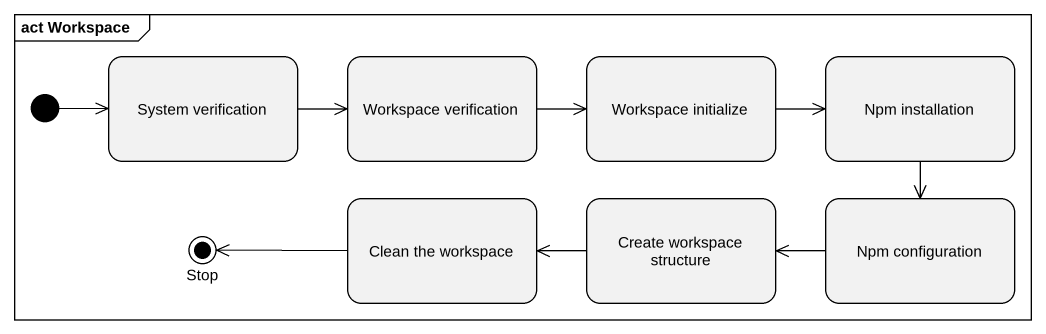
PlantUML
@startuml
mainframe act Workspace
hide empty description
state "System verification" as System_verification
state "Workspace verification" as Workspace_verification
state "Workspace initialize" as Workspace_initialize
state "Npm installation" as Npm_installation
state "Clean the workspace" as Clean_the_workspace
state "Create workspace structure" as Create_workspace_structure
state "Npm configuration" as Npm_configuration
state "Stop" as Stop_ <<end>>
[*] -right-> System_verification
System_verification -right-> Workspace_verification
Workspace_verification -right-> Workspace_initialize
Workspace_initialize -right-> Npm_installation
Npm_installation --> Npm_configuration
Clean_the_workspace -left-> Stop_
Create_workspace_structure -left-> Clean_the_workspace
Npm_configuration -left-> Create_workspace_structure
@enduml
